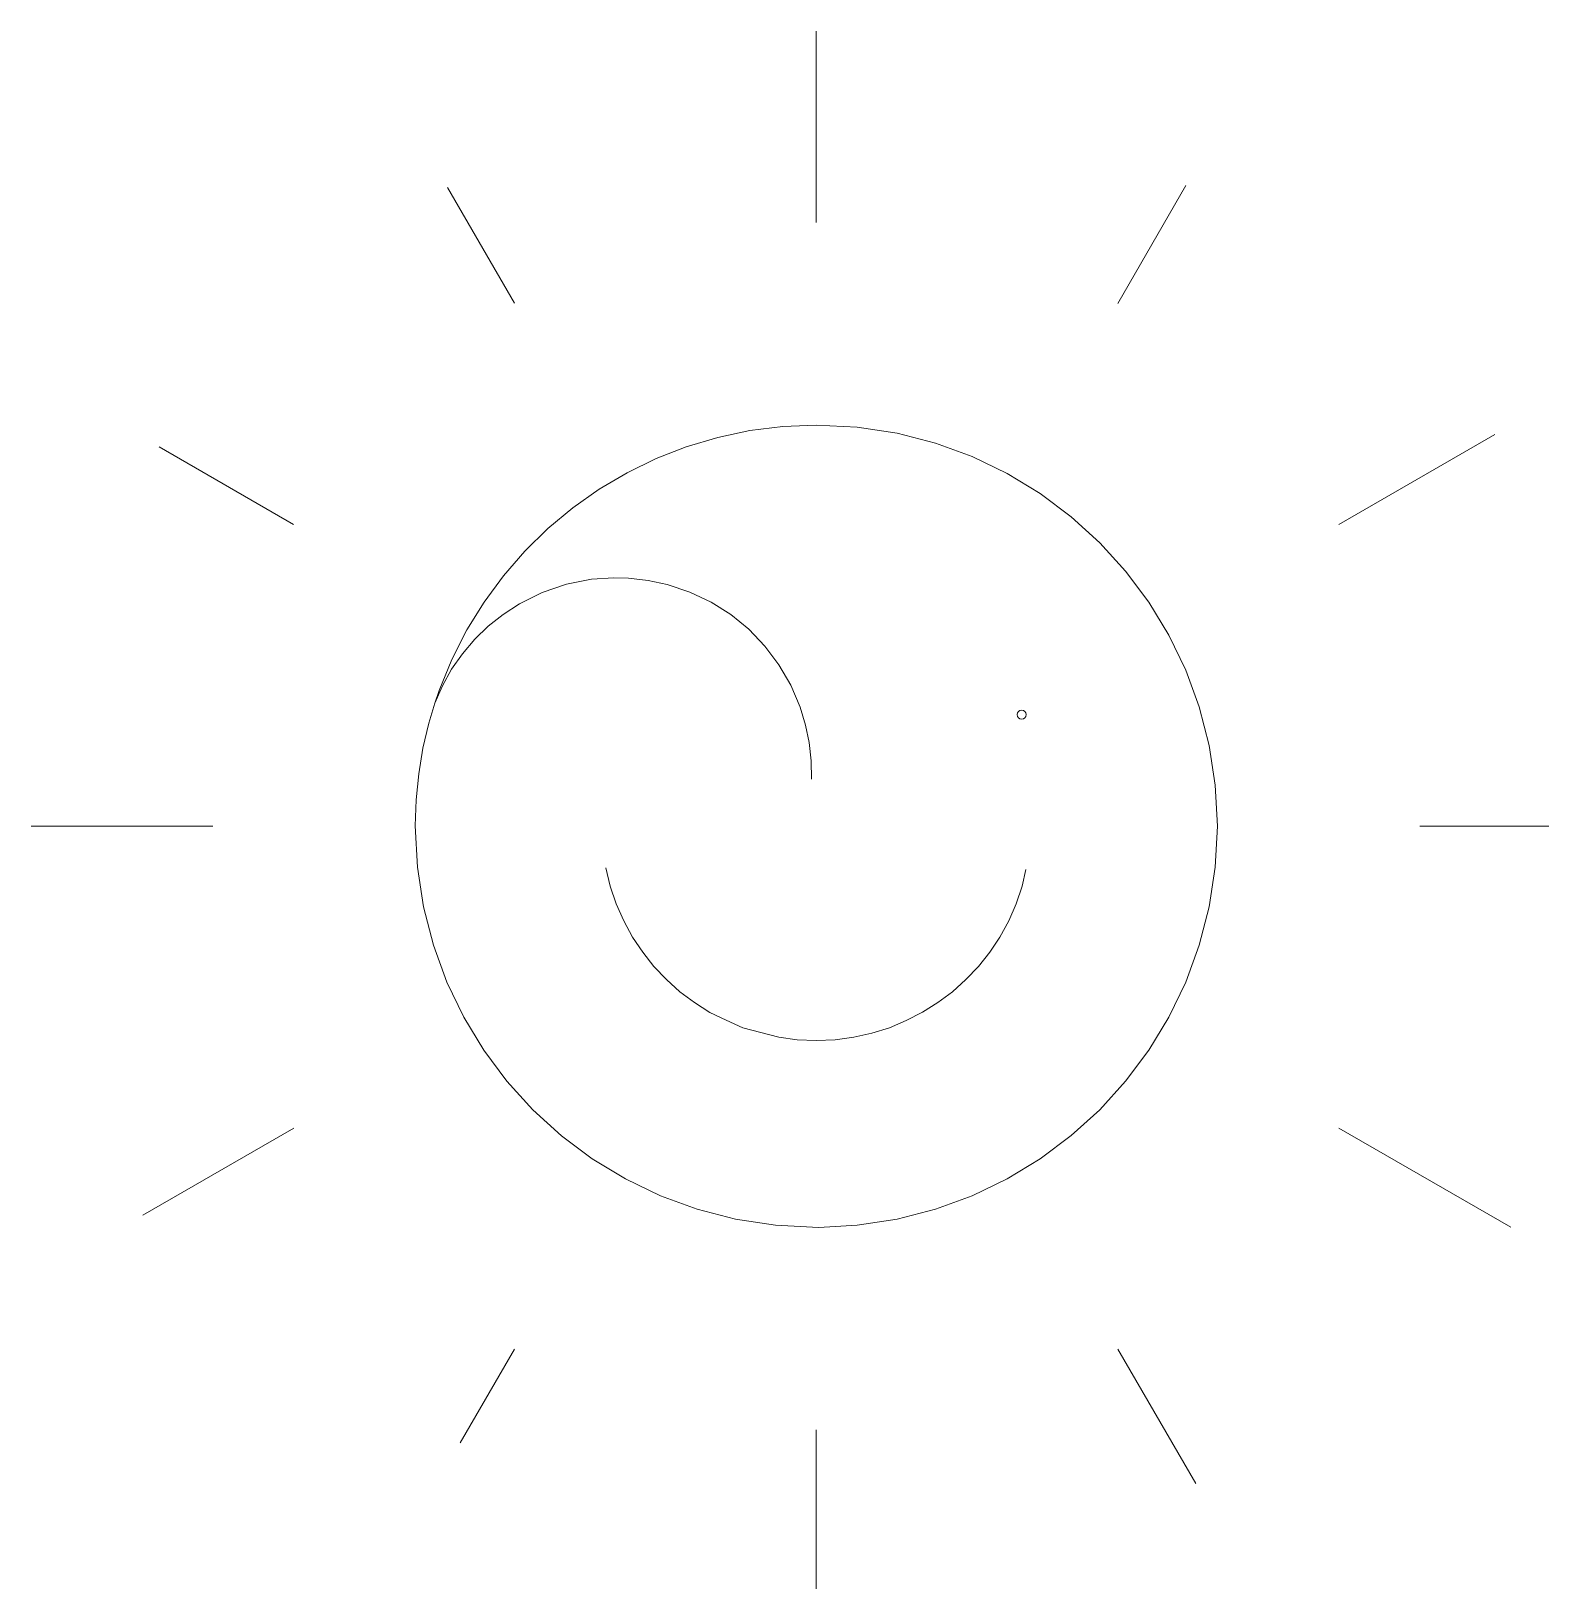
# Model space of a CAD drawing. Extents: x 52 to 219, y 86 to 257.
import ezdxf

# ---------------------------------------------------------------- set-up
doc = ezdxf.new("R2010")
doc.units = 0
for name, color, linetype, lineweight, true_color in [('beige', 43, 'CONTINUOUS', 0, 0xd3b997), ('blue', 163, 'CONTINUOUS', 0, 0x4f7bd5), ('magenta', 223, 'CONTINUOUS', 0, 0xf03fa7), ('mint', 140, 'CONTINUOUS', 0, 0x34cff0), ('navy', 165, 'CONTINUOUS', 0, 0x3957b6), ('yellow', 31, 'CONTINUOUS', 0, 0xffc05f)]:
    doc.layers.add(name, color=color, linetype=linetype, lineweight=lineweight, true_color=true_color)

msp = doc.modelspace()

# ---------------------------------------------------------------- linework, layer by layer
at = {"layer": 'beige'}
for p, q in [((66.2, 211.44), (80.96, 202.92)), ((204.6, 169.78), (218.76, 169.78))]:
    msp.add_line(p, q, dxfattribs=at)
at = {"layer": 'blue'}
for p, q in [((138.35, 257.07), (138.35, 236.06)), ((64.41, 127.08), (80.98, 136.64))]:
    msp.add_line(p, q, dxfattribs=at)
at = {"layer": 'magenta'}
for p, q in [((195.71, 136.64), (214.58, 125.77)), ((99.26, 102.08), (105.21, 112.37))]:
    msp.add_line(p, q, dxfattribs=at)
at = {"layer": 'mint'}
for p, q in [((97.86, 239.92), (105.22, 227.2)), ((195.71, 202.92), (212.83, 212.79)), ((138.35, 86.04), (138.35, 103.5))]:
    msp.add_line(p, q, dxfattribs=at)
at = {"layer": 'navy'}
for points in [[(137.81, 174.94), (137.8, 176.96), (137.58, 178.97), (137.15, 180.88), (136.59, 182.84), (135.54, 185.28), (134.25, 187.51), (132.7, 189.56), (130.93, 191.4), (128.96, 193.01), (126.8, 194.37), (124.48, 195.48), (121.98, 196.31), (119.9, 196.76), (117.72, 197.02), (116.11, 197.05), (113.66, 196.89), (110.92, 196.35), (108.26, 195.44), (105.77, 194.21), (103.98, 193.04), (102.34, 191.74), (100.85, 190.3), (99.51, 188.72), (98.32, 187.02), (97.31, 185.2), (96.47, 183.28), (95.81, 181.11), (95.17, 178.34), (94.7, 175.52), (94.42, 172.66), (94.33, 169.83), (94.56, 165.28), (95.23, 160.91), (96.31, 156.7), (97.79, 152.66), (99.65, 148.81), (101.85, 145.18), (104.39, 141.78), (107.24, 138.65), (110.36, 135.8), (113.76, 133.27), (117.39, 131.06), (121.23, 129.2), (125.27, 127.72), (129.48, 126.63), (133.85, 125.97), (138.61, 125.72), (142.85, 125.97), (147.21, 126.63), (151.42, 127.72), (155.46, 129.2), (159.3, 131.06), (162.93, 133.27), (166.33, 135.81), (169.46, 138.65), (172.3, 141.78), (174.84, 145.18), (177.05, 148.81), (178.91, 152.66), (180.39, 156.7), (181.47, 160.91), (182.14, 165.28), (182.37, 169.78), (182.14, 174.29), (181.47, 178.65), (180.39, 182.87), (178.91, 186.91), (177.05, 190.75), (174.84, 194.39), (172.3, 197.78), (169.46, 200.91), (166.33, 203.76), (162.93, 206.3), (159.3, 208.51), (155.46, 210.37), (151.42, 211.85), (147.21, 212.93), (142.85, 213.6), (138.33, 213.83), (134.66, 213.68), (131.05, 213.22), (127.52, 212.47), (124.08, 211.44), (120.76, 210.14), (117.57, 208.58), (114.51, 206.77), (111.61, 204.73), (108.89, 202.46), (106.35, 199.97), (104.01, 197.28), (101.88, 194.39), (99.99, 191.33), (98.33, 188.09), (96.94, 184.68), (96.47, 183.28), (95.81, 181.11)], [(115.24, 165.21), (115.73, 163.2), (116.36, 161.26), (117.21, 159.4), (118.16, 157.61), (119.29, 155.96), (120.52, 154.37), (121.91, 152.94), (123.37, 151.59), (124.99, 150.41), (126.65, 149.33), (128.46, 148.48), (130.28, 147.64), (132.24, 147.11), (134.22, 146.6), (136.26, 146.33), (138.34, 146.24), (140.41, 146.33), (142.45, 146.6), (144.44, 147.05), (146.38, 147.64), (148.22, 148.43), (150, 149.35), (151.69, 150.41), (153.29, 151.59), (154.77, 152.94), (156.14, 154.37), (157.39, 155.96), (158.5, 157.61), (159.47, 159.4), (160.3, 161.25), (160.94, 163.2), (161.35, 165.02)]]:
    msp.add_lwpolyline(points, dxfattribs=at)
msp.add_circle((160.89, 182.03), 0.5, dxfattribs=at)
at = {"layer": 'yellow', "color": 31, "true_color": 0xffc05f}
msp.add_line((178.9, 240.11), (171.46, 227.18), dxfattribs=at)
at = {"layer": 'yellow'}
for p, q in [((52.16, 169.78), (72.1, 169.78)), ((171.46, 112.37), (180, 97.6))]:
    msp.add_line(p, q, dxfattribs=at)

doc.saveas('drawing.dxf')
